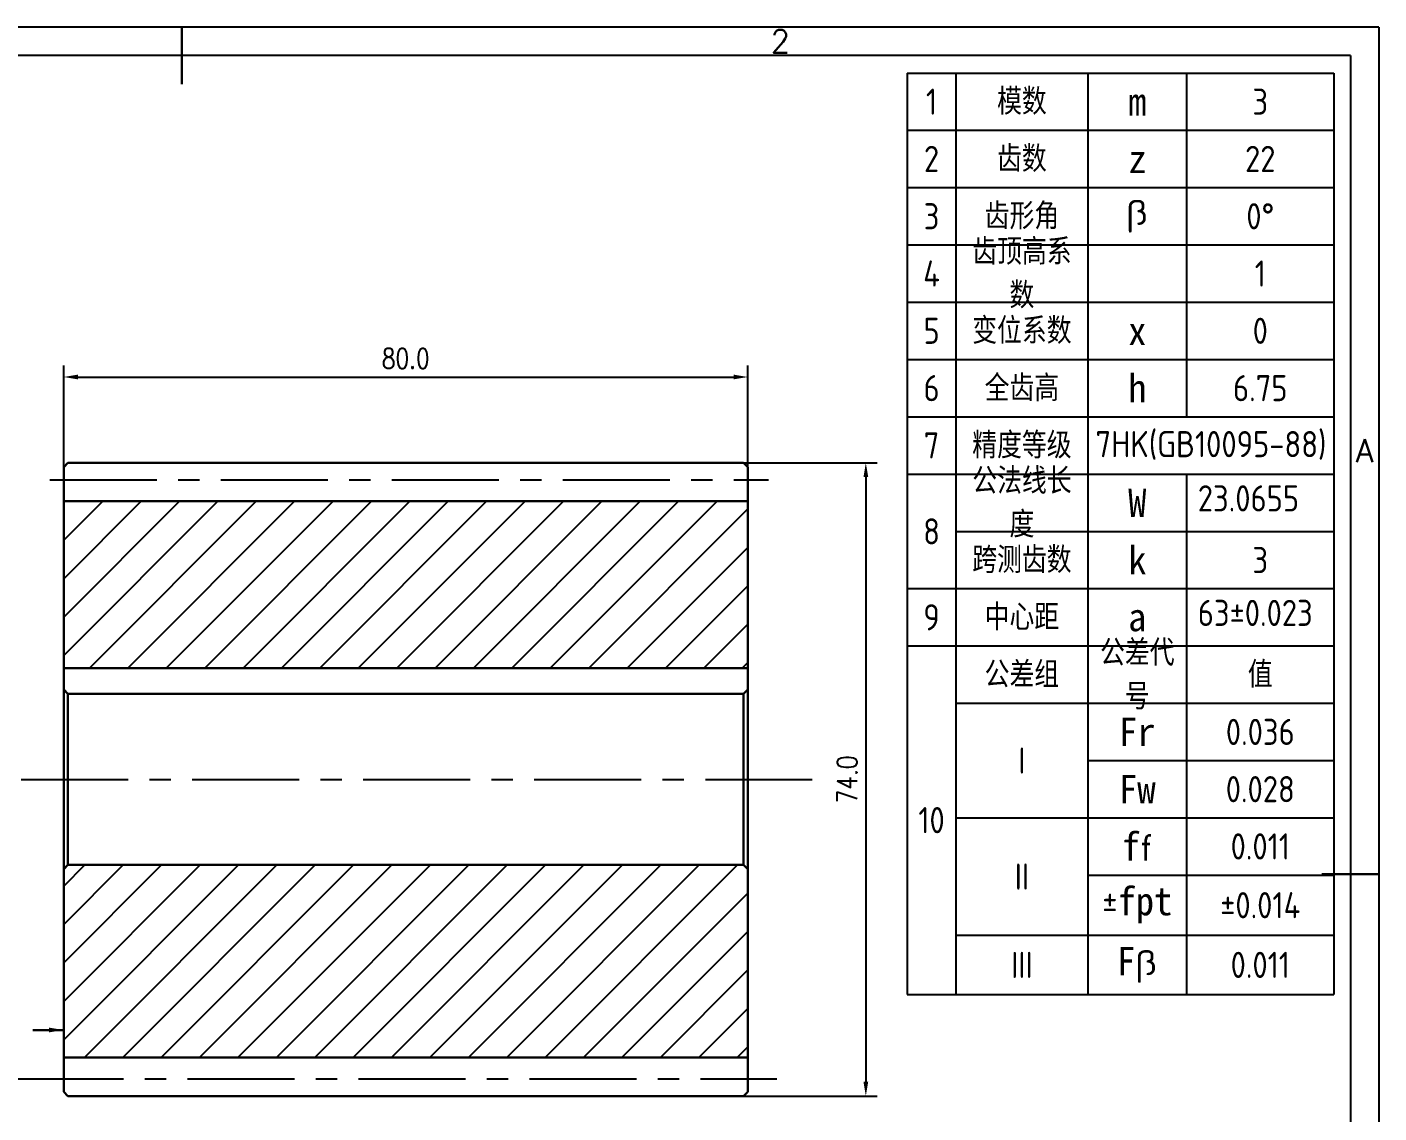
# Model space of a CAD drawing. Header units: millimetres. Extents: x 53 to 473, y 79 to 376.
# Drawn here: x 236.2 to 473.4, y 185.2 to 375.5 of the extents above; entities that cross this region are included whole.
import ezdxf
from ezdxf.enums import TextEntityAlignment as Align

# ---------------------------------------------------------------- set-up
doc = ezdxf.new("R2010")
doc.units = ezdxf.units.MM
doc.header["$LTSCALE"] = 15
doc.linetypes.add('CENTER', pattern=[2, 1.25, -0.25, 0.25, -0.25])
doc.layers.add('1轮廓实线层', color=7, linetype='Continuous', lineweight=30)
for name, color, linetype in [('2细线层', 4, 'Continuous'), ('3中心线层', 1, 'CENTER'), ('5剖面线层', 2, 'Continuous'), ('6文字层', 3, 'Continuous'), ('7标注层', 4, 'Continuous'), ('图框层', 7, 'Continuous')]:
    doc.layers.add(name, color=color, linetype=linetype)
doc.styles.add('TH_GBDIM', font='romans.shx', dxfattribs={"width": 0.8, "bigfont": 'gbcbig.shx'})
doc.styles.add('工程字', font='gbenor.shx', dxfattribs={"bigfont": 'gbcbig.shx'})
doc.dimstyles.new('1.5_1', dxfattribs={"dimtxt": 3.5, "dimasz": 2.5, "dimexe": 2, "dimexo": 0, "dimgap": 1.5, "dimtad": 1, "dimdec": 1, "dimlfac": 0.666667, "dimzin": 0, "dimdsep": 46, "dimtxsty": 'TH_GBDIM', "dimcen": 2.5, "dimclrd": 130, "dimclre": 130, "dimclrt": 3, "dimadec": 0, "dimazin": 0, "dimtfac": 0.714286, "dimtdec": 1, "dimtmove": 0, "dimatfit": 3, "dimfxl": 1, "dimtzin": 0, "dimlwd": -1, "dimlwe": -1, "dimarcsym": 1})

# ---------------------------------------------------------------- blocks, each defined once
blk = doc.blocks.new('*T37')
at = {"layer": '6文字层', "color": 0, "linetype": 'ByBlock', "lineweight": -2, "transparency": 16777216}
for p, q in [((0, 0), (74.85, 0)), ((0, 0), (0, -161.52)), ((8.51, 0), (8.51, -161.52)), ((31.7, 0), (31.7, -161.52)), ((49, 0), (49, -60.26)), ((74.85, 0), (74.85, -161.52)), ((0, -10.04), (74.85, -10.04)), ((0, -20.09), (74.85, -20.09)), ((0, -30.13), (74.85, -30.13)), ((0, -40.17), (74.85, -40.17)), ((0, -50.22), (74.85, -50.22)), ((0, -60.26), (74.85, -60.26)), ((0, -70.3), (74.85, -70.3)), ((49, -70.3), (49, -161.52)), ((8.51, -80.35), (74.85, -80.35)), ((0, -90.39), (74.85, -90.39)), ((0, -100.43), (74.85, -100.43)), ((8.51, -110.48), (74.85, -110.48)), ((31.7, -120.52), (74.85, -120.52)), ((8.51, -130.56), (74.85, -130.56)), ((31.7, -140.6), (74.85, -140.6)), ((8.51, -151.16), (74.85, -151.16)), ((0, -161.52), (74.85, -161.52))]:
    blk.add_line(p, q, dxfattribs=at)
at = {"layer": '6文字层', "color": 0, "transparency": 16777216, "style": '工程字'}
for s, insert, char_height, width, attachment_point in [('{\\Ftjromans,tjhz|c134;模数}', (20.11, -5.02), 4.5849, 19.2542, 5), ('1', (4.26, -5.02), 4.58, 4.5849, 5), ('{\\fDotumChe|b0|i0|c129|p49;\\H1.083x;m}', (40.35, -5.02), 4.5849, 13.3705, 5), ('3', (61.92, -5.02), 4.58, 21.9203, 5), ('2', (4.26, -15.06), 4.58, 4.5849, 5), ('{\\Ftjromans,tjhz|c134;齿数}', (20.11, -15.06), 4.5849, 19.2542, 5), ('{\\fDotumChe|b0|i0|c129|p49;\\H1.083x;z}', (40.35, -15.06), 4.5849, 13.3705, 5), ('22', (61.92, -15.06), 4.585, 21.9203, 5), ('3', (4.26, -25.11), 4.58, 4.5849, 5), ('{\\Ftjromans,tjhz|c134;齿形角}', (20.11, -25.11), 4.5849, 19.2542, 5), ('{\\Ftjromans,tjhz|c134;\\H0.9583x;β}', (40.35, -25.11), 4.5849, 13.3705, 5), ('0%%D', (61.92, -25.11), 4.585, 21.9203, 5), ('{\\Ftjromans,tjhz|c134;齿顶高系数}', (20.11, -35.15), 4.5849, 19.2542, 5), ('4', (4.26, -35.15), 4.58, 4.5849, 5), ('1', (61.92, -35.15), 4.58, 21.9203, 5), ('{\\Ftjromans,tjhz|c134;变位系数}', (20.11, -45.19), 4.5849, 19.2542, 5), ('5', (4.26, -45.19), 4.58, 4.5849, 5), ('{\\fDotumChe|b0|i0|c129|p49;\\H1.083x;x}', (40.35, -45.19), 4.5849, 13.3705, 5), ('0', (61.92, -45.19), 4.58, 21.9203, 5), ('6', (4.26, -55.24), 4.58, 4.5849, 5), ('{\\Ftjromans,tjhz|c134;全齿高}', (20.11, -55.24), 4.5849, 19.2542, 5), ('{\\fDotumChe|b0|i0|c129|p49;\\H1.083x;h}', (40.35, -55.24), 4.5849, 13.3705, 5), ('6.75', (61.92, -55.24), 4.585, 21.9203, 5), ('7', (4.26, -65.28), 4.58, 4.5849, 5), ('{\\Ftjromans,tjhz|c134;精度等级}', (20.11, -65.28), 4.5849, 19.2542, 5), ('7HK(GB10095-88)', (53.27, -65.28), 4.5849, 39.2208, 5), ('{\\Ftjromans,tjhz|c134;公法线长度}', (20.11, -75.32), 4.5849, 19.2542, 5), ('{\\fDotumChe|b0|i0|c129|p49;\\H1.083x;W}', (40.35, -75.32), 4.5849, 13.3705, 5), ('23.0655', (50.96, -72.27), 4.585, 21.9203, 1), ('8', (4.26, -80.35), 4.58, 4.5849, 5), ('{\\Ftjromans,tjhz|c134;跨测齿数}', (20.11, -85.37), 4.5849, 19.2542, 5), ('{\\fDotumChe|b0|i0|c129|p49;\\H1.083x;k}', (40.35, -85.37), 4.5849, 13.3705, 5), ('3', (61.92, -85.37), 4.58, 21.9203, 5), ('63%%P0.023', (50.96, -92.35), 4.585, 21.9203, 1), ('9', (4.26, -95.41), 4.58, 4.5849, 5), ('{\\Ftjromans,tjhz|c134;中心距}', (20.11, -95.41), 4.5849, 19.2542, 5), ('{\\fDotumChe|b0|i0|c129|p49;\\H1.083x;a}', (40.35, -95.41), 4.5849, 13.3705, 5), ('{\\Ftjromans,tjhz|c134;公差代号}', (40.35, -105.45), 4.5849, 13.3705, 5), ('{\\Ftjromans,tjhz|c134;公差组}', (20.11, -105.45), 4.5849, 19.2542, 5), ('{\\Ftjromans,tjhz|c134;值}', (61.92, -105.45), 4.5849, 21.9203, 5), ('{\\fDotumChe|b0|i0|c129|p49;\\H1.083x;Fr}', (40.35, -115.5), 4.5849, 13.3705, 5), ('0.036', (61.92, -115.5), 4.585, 21.9203, 5), ('I', (20.11, -120.52), 4.58, 19.2542, 5), ('{\\fDotumChe|b0|i0|c129|p49;\\H1.083x;Fw}', (40.35, -125.54), 4.5849, 13.3705, 5), ('0.028', (61.92, -125.54), 4.585, 21.9203, 5), ('10', (4.26, -130.97), 4.585, 4.5849, 5), ('{\\fDotumChe|b0|i0|c129|p49;\\H1.083x;f\\Ftjromans,tjhz|c134;\\H0.8849x;f}', (40.35, -135.58), 4.5849, 13.3705, 5), ('0.011', (61.92, -135.58), 4.585, 21.9203, 5), ('II', (20.11, -140.86), 4.585, 19.2542, 5), ('%%P{\\fDotumChe|b0|i0|c129|p49;\\H1.083x;fpt}', (40.35, -145.88), 4.5849, 13.3705, 5), ('%%P0.014', (61.92, -145.88), 4.585, 21.9203, 5), ('III', (20.11, -156.34), 4.585, 19.2542, 5), ('{\\fDotumChe|b0|i0|c129|p49;\\H1.083x;F\\Ftjromans,tjhz|c134;\\H0.8849x;β}', (40.35, -156.34), 4.5849, 13.3705, 5), ('0.011', (61.92, -156.34), 4.585, 21.9203, 5)]:
    blk.add_mtext(s, dxfattribs=dict(at, insert=insert, char_height=char_height, width=width, attachment_point=attachment_point))
blk = doc.blocks.new('*D38')
at = {"layer": '7标注层', "color": 130, "transparency": 16777216}
for p, q in [((361.92, 299.13), (385.37, 299.13)), ((383.37, 296.63), (383.37, 190.63)), ((361.92, 188.13), (385.37, 188.13))]:
    blk.add_line(p, q, dxfattribs=at)
for points in [[(382.96, 296.63), (383.79, 296.63), (383.37, 299.13)], [(382.96, 190.63), (383.79, 190.63), (383.37, 188.13)]]:
    blk.add_solid(points, dxfattribs=at)
at = {"layer": 'Defpoints', "color": 0, "transparency": 16777216}
for p in [(361.92, 299.13), (361.92, 188.13), (383.37, 188.13)]:
    blk.add_point(p, dxfattribs=at)
at = {"layer": '7标注层', "color": 3, "transparency": 16777216, "insert": (380.12, 243.63), "char_height": 3.5, "attachment_point": 5, "rotation": 90, "style": 'TH_GBDIM'}
blk.add_mtext('74.0', dxfattribs=at)
blk = doc.blocks.new('*D39')
at = {"layer": '7标注层', "color": 130, "transparency": 16777216}
for p, q in [((242.67, 298.38), (242.67, 316.17)), ((362.67, 298.38), (362.67, 316.17)), ((245.17, 314.17), (360.17, 314.17))]:
    blk.add_line(p, q, dxfattribs=at)
for points in [[(245.17, 314.59), (245.17, 313.76), (242.67, 314.17)], [(360.17, 314.59), (360.17, 313.76), (362.67, 314.17)]]:
    blk.add_solid(points, dxfattribs=at)
at = {"layer": 'Defpoints', "color": 0, "transparency": 16777216}
for p in [(362.67, 314.17), (242.67, 298.38), (362.67, 298.38)]:
    blk.add_point(p, dxfattribs=at)
at = {"layer": '7标注层', "color": 3, "transparency": 16777216, "insert": (302.67, 317.42), "char_height": 3.5, "attachment_point": 5, "style": 'TH_GBDIM'}
blk.add_mtext('80.0', dxfattribs=at)

msp = doc.modelspace()

# ---------------------------------------------------------------- hatches: boundary and pattern name
at = {"layer": '5剖面线层'}
h = msp.add_hatch(dxfattribs=at)
h.set_pattern_fill('ANSI31', color=256, scale=1.5)
h.set_pattern_definition([(45, (-102.325, 243.632), (-3.367596, 3.367596), [])])
h.paths.add_polyline_path([(362.67, 263.13), (362.67, 292.38), (242.67, 292.38), (242.67, 263.13)])
h.paths.add_polyline_path([(362.67, 194.88), (362.67, 228.63), (242.67, 228.63), (242.67, 194.88)])

# ---------------------------------------------------------------- linework, layer by layer
at = {"layer": '1轮廓实线层'}
for p, q in [((263.38, 375.52), (263.38, 365.52)), ((242.67, 298.38), (243.42, 299.13)), ((243.42, 299.13), (361.92, 299.13)), ((361.92, 299.13), (362.67, 298.38)), ((242.67, 298.38), (242.67, 259.38)), ((362.67, 298.38), (362.67, 259.38)), ((242.67, 292.38), (362.67, 292.38)), ((242.67, 263.13), (362.67, 263.13)), ((242.67, 259.38), (243.42, 258.63)), ((242.67, 259.38), (242.67, 227.88)), ((243.42, 258.63), (361.92, 258.63)), ((243.42, 258.63), (243.42, 228.63)), ((361.92, 258.63), (362.67, 259.38)), ((361.92, 258.63), (361.92, 228.63)), ((362.67, 259.38), (362.67, 227.88)), ((243.42, 228.63), (242.67, 227.88)), ((242.67, 227.88), (242.67, 188.88)), ((243.42, 228.63), (361.92, 228.63)), ((361.92, 228.63), (362.67, 227.88)), ((362.67, 227.88), (362.67, 188.88)), ((473.38, 227.02), (463.38, 227.02)), ((242.67, 194.88), (362.67, 194.88)), ((242.67, 188.88), (243.42, 188.13)), ((243.42, 188.13), (361.92, 188.13)), ((361.92, 188.13), (362.67, 188.88))]:
    msp.add_line(p, q, dxfattribs=at)
at = {"layer": '2细线层'}
for p, q in [((473.38, 375.52), (53.38, 375.52)), ((263.38, 375.52), (263.38, 370.52)), ((473.38, 375.52), (473.38, 78.52)), ((473.38, 227.02), (468.38, 227.02))]:
    msp.add_line(p, q, dxfattribs=at)
at = {"layer": '3中心线层'}
for p, q in [((240.23, 296.13), (366.29, 296.13)), ((235.22, 243.63), (374.45, 243.63)), ((204.39, 191.13), (367.77, 191.13))]:
    msp.add_line(p, q, dxfattribs=at)
at = {"layer": '图框层'}
for q in [(78.38, 370.52), (468.38, 83.52)]:
    msp.add_line((468.38, 370.52), q, dxfattribs=at)

# ---------------------------------------------------------------- block references
msp.add_blockref('*T37', (390.64, 367.46))

# ---------------------------------------------------------------- texts
at = {"layer": '6文字层', "style": 'TH_GBDIM'}
for s, p in [('2', (368.38, 373.02)), ('A', (470.88, 301.27))]:
    msp.add_text(s, height=4, dxfattribs=at).set_placement(p, align=Align.MIDDLE)

# ---------------------------------------------------------------- dimensions: what is measured, and where the dimension line sits
at = {"layer": '7标注层'}
dim = msp.add_linear_dim(base=(362.67, 314.17), p1=(242.67, 298.38), p2=(362.67, 298.38), dimstyle='1.5_1', dxfattribs=at)
dim.commit()
dim.dimension.update_dxf_attribs({"geometry": '*D39', "text_midpoint": (302.67, 317.42)})
dim = msp.add_linear_dim(base=(383.37, 188.13), p1=(361.92, 299.13), p2=(361.92, 188.13), angle=90, dimstyle='1.5_1', dxfattribs=at)
dim.commit()
dim.dimension.update_dxf_attribs({"geometry": '*D38', "text_midpoint": (380.12, 243.63)})

# ---------------------------------------------------------------- leaders
at = {"layer": '1轮廓实线层'}
msp.add_leader([(242.62, 199.7), (237.26, 199.7)], dimstyle='1.5_1', override={"dimgap": 1.5, "dimtad": 0}, dxfattribs=at)

doc.saveas('drawing.dxf')
